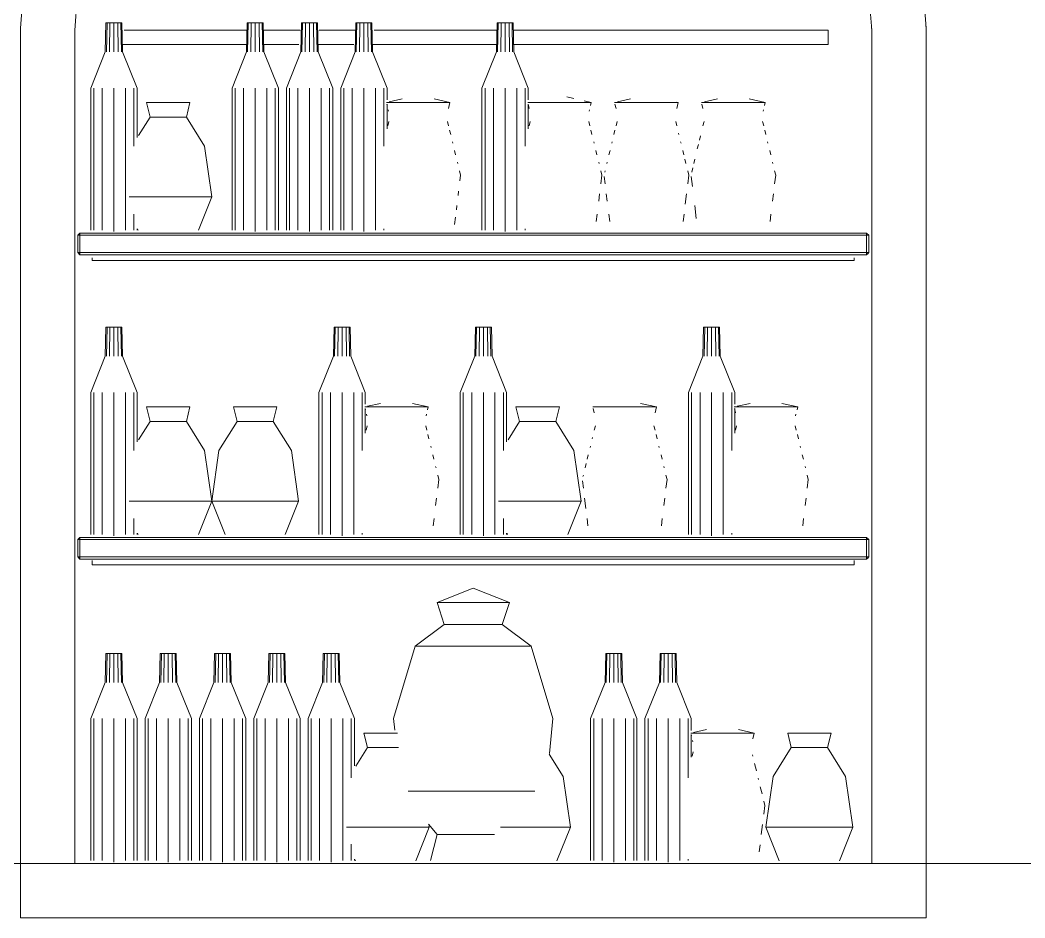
# Model space of a CAD drawing. Header units: metres. Extents: x 10 to 831, y 10 to 584.
# Drawn here: x 289 to 344.5, y 407 to 456.6 of the extents above; entities that cross this region are included whole.
import ezdxf

# ---------------------------------------------------------------- set-up
doc = ezdxf.new("R2010")
doc.units = ezdxf.units.M
doc.layers.add('VIS', color=8, linetype='Continuous', lineweight=13)

msp = doc.modelspace()

# ---------------------------------------------------------------- linework, layer by layer
at = {"layer": 'VIS'}
for p, q in [((289.1784, 458.4888), (289, 456.1124)), ((339, 456.1124), (338.8216, 458.4888)), ((292, 456), (292.1528, 458.0332)), ((335.8472, 458.0332), (336, 456)), ((289, 456.1124), (289, 410)), ((289.0128, 456.2824), (289.0192, 456.3672)), ((292.0128, 456.1696), (292.0064, 456.0848)), ((292.0128, 456.1696), (292.0064, 456.0848)), ((292.0128, 456.1696), (292.0192, 456.254)), ((293.68, 454.8), (293.72, 456.4)), ((293.72, 456.4), (293.7496, 456.4)), ((293.7788, 456.4), (293.72, 456.4)), ((293.7444, 454.8), (293.7788, 456.4)), ((293.94, 456.4), (293.7788, 456.4)), ((293.92, 454.8), (293.94, 456.4)), ((294.16, 456.4), (293.94, 456.4)), ((294.16, 456.4), (294.16, 454.8)), ((294.38, 456.4), (294.16, 456.4)), ((294.4, 454.8), (294.38, 456.4)), ((294.5412, 456.4), (294.38, 456.4)), ((294.5756, 454.8), (294.5412, 456.4)), ((294.6, 456.4), (294.5412, 456.4)), ((294.64, 454.8), (294.6, 456.4)), ((301.48, 454.8), (301.52, 456.4)), ((301.52, 456.4), (301.5496, 456.4)), ((301.5788, 456.4), (301.52, 456.4)), ((301.5444, 454.8), (301.5788, 456.4)), ((301.74, 456.4), (301.5788, 456.4)), ((301.72, 454.8), (301.74, 456.4)), ((301.96, 456.4), (301.74, 456.4)), ((301.96, 456.4), (301.96, 454.8)), ((302.18, 456.4), (301.96, 456.4)), ((302.2, 454.8), (302.18, 456.4)), ((302.3412, 456.4), (302.18, 456.4)), ((302.3756, 454.8), (302.3412, 456.4)), ((302.4, 456.4), (302.3412, 456.4)), ((302.44, 454.8), (302.4, 456.4)), ((304.48, 454.8), (304.52, 456.4)), ((304.52, 456.4), (304.5496, 456.4)), ((304.5788, 456.4), (304.52, 456.4)), ((304.5444, 454.8), (304.5788, 456.4)), ((304.74, 456.4), (304.5788, 456.4)), ((304.72, 454.8), (304.74, 456.4)), ((304.96, 456.4), (304.74, 456.4)), ((304.96, 456.4), (304.96, 454.8)), ((305.18, 456.4), (304.96, 456.4)), ((305.2, 454.8), (305.18, 456.4)), ((305.3412, 456.4), (305.18, 456.4)), ((305.3756, 454.8), (305.3412, 456.4)), ((305.4, 456.4), (305.3412, 456.4)), ((305.44, 454.8), (305.4, 456.4)), ((307.48, 454.8), (307.52, 456.4)), ((307.52, 456.4), (307.5496, 456.4)), ((307.5788, 456.4), (307.52, 456.4)), ((307.5444, 454.8), (307.5788, 456.4)), ((307.74, 456.4), (307.5788, 456.4)), ((307.72, 454.8), (307.74, 456.4)), ((307.96, 456.4), (307.74, 456.4)), ((307.96, 456.4), (307.96, 454.8)), ((308.18, 456.4), (307.96, 456.4)), ((308.2, 454.8), (308.18, 456.4)), ((308.3412, 456.4), (308.18, 456.4)), ((308.3756, 454.8), (308.3412, 456.4)), ((308.4, 456.4), (308.3412, 456.4)), ((308.44, 454.8), (308.4, 456.4)), ((315.28, 454.8), (315.32, 456.4)), ((315.32, 456.4), (315.3496, 456.4)), ((315.3788, 456.4), (315.32, 456.4)), ((315.3444, 454.8), (315.3788, 456.4)), ((315.54, 456.4), (315.3788, 456.4)), ((315.52, 454.8), (315.54, 456.4)), ((315.76, 456.4), (315.54, 456.4)), ((315.76, 456.4), (315.76, 454.8)), ((315.98, 456.4), (315.76, 456.4)), ((316, 454.8), (315.98, 456.4)), ((316.1412, 456.4), (315.98, 456.4)), ((316.1756, 454.8), (316.1412, 456.4)), ((316.2, 456.4), (316.1412, 456.4)), ((316.24, 454.8), (316.2, 456.4)), ((335.9872, 456.1696), (335.9808, 456.254)), ((335.9872, 456.1696), (335.9808, 456.254)), ((335.9872, 456.1696), (335.9936, 456.0848)), ((338.9872, 456.2824), (339, 456.1124)), ((339, 456.1124), (339, 410)), ((339, 410), (339, 456.1124)), ((292, 410), (292, 456)), ((292, 410.1604), (292, 455.92)), ((292, 455.8396), (292, 410.08)), ((292, 455.8396), (292, 410.08)), ((294.7212, 456), (301.5492, 456)), ((302.4328, 456), (304.4408, 456)), ((305.4852, 456), (307.4936, 456)), ((308.5376, 456), (315.3656, 456)), ((316.2492, 456), (333.6, 456)), ((333.6, 456), (333.5196, 456)), ((333.6, 456), (333.6, 456)), ((333.6, 455.2), (333.6, 456)), ((333.6, 455.2), (333.6, 456)), ((336, 456), (336, 410)), ((301.4688, 455.2), (294.6408, 455.2)), ((304.3608, 455.2), (302.3524, 455.2)), ((307.4132, 455.2), (305.4048, 455.2)), ((315.2852, 455.2), (308.4576, 455.2)), ((333.6, 455.2), (316.1688, 455.2)), ((333.6, 455.2), (333.6, 455.2)), ((292.88, 452.8), (293.68, 454.8)), ((295.44, 452.8), (294.64, 454.8)), ((300.68, 452.8), (301.48, 454.8)), ((303.24, 452.8), (302.44, 454.8)), ((303.68, 452.8), (304.48, 454.8)), ((306.24, 452.8), (305.44, 454.8)), ((306.68, 452.8), (307.48, 454.8)), ((309.24, 452.8), (308.44, 454.8)), ((314.48, 452.8), (315.28, 454.8)), ((317.04, 452.8), (316.24, 454.8)), ((292.88, 444.96), (292.88, 452.8)), ((293.0516, 444.96), (293.0516, 452.8)), ((293.52, 444.96), (293.52, 452.8)), ((294.16, 452.8), (294.16, 444.88)), ((294.8, 444.96), (294.8, 452.8)), ((295.2684, 449.6), (295.2684, 452.8)), ((295.44, 450.08), (295.44, 452.8)), ((300.68, 444.96), (300.68, 452.8)), ((300.8516, 444.96), (300.8516, 452.8)), ((301.32, 444.96), (301.32, 452.8)), ((301.96, 452.8), (301.96, 444.88)), ((302.6, 444.96), (302.6, 452.8)), ((303.0684, 444.96), (303.0684, 452.8)), ((303.24, 444.96), (303.24, 452.8)), ((303.68, 444.96), (303.68, 452.8)), ((303.8516, 444.96), (303.8516, 452.8)), ((304.32, 444.96), (304.32, 452.8)), ((304.96, 452.8), (304.96, 444.88)), ((305.6, 444.96), (305.6, 452.8)), ((306.0684, 444.96), (306.0684, 452.8)), ((306.24, 444.96), (306.24, 452.8)), ((306.68, 444.96), (306.68, 452.8)), ((306.8516, 444.96), (306.8516, 452.8)), ((307.32, 444.96), (307.32, 452.8)), ((307.96, 452.8), (307.96, 444.88)), ((308.6, 444.96), (308.6, 452.8)), ((309.0684, 449.6), (309.0684, 452.8)), ((309.24, 452.16), (309.24, 452.8)), ((314.48, 444.96), (314.48, 452.8)), ((314.6516, 444.96), (314.6516, 452.8)), ((315.12, 444.96), (315.12, 452.8)), ((315.76, 452.8), (315.76, 444.88)), ((316.4, 444.96), (316.4, 452.8)), ((316.8684, 449.6), (316.8684, 452.8)), ((317.04, 452.16), (317.04, 452.8)), ((309.3648, 452.0364), (310.0824, 452.2)), ((312.7148, 452), (311.8376, 452.2)), ((319.5576, 452.218), (319.1588, 452.3092)), ((321.9648, 452.0364), (322.6824, 452.2)), ((326.7648, 452.0364), (327.4828, 452.2)), ((330.1148, 452), (329.2376, 452.2)), ((296.16, 451.2), (295.96, 452)), ((295.96, 452), (295.9828, 452)), ((296.0512, 452), (295.96, 452)), ((296.3116, 452), (296.0512, 452)), ((296.7008, 452), (296.3116, 452)), ((297.16, 452), (296.7008, 452)), ((297.6192, 452), (297.16, 452)), ((298.0084, 452), (297.6192, 452)), ((298.2688, 452), (298.0084, 452)), ((298.16, 451.2), (298.36, 452)), ((298.36, 452), (298.2688, 452)), ((309.2052, 452), (309.2052, 452)), ((309.5528, 452), (309.2052, 452)), ((309.244, 451.84), (309.2248, 451.92)), ((309.24, 450.56), (309.24, 451.92)), ((309.322, 451.52), (309.3028, 451.6)), ((310.1792, 452), (309.5528, 452)), ((310.96, 452), (310.1792, 452)), ((311.7412, 452), (310.96, 452)), ((312.3672, 452), (311.7412, 452)), ((312.7148, 452), (312.3672, 452)), ((312.6368, 451.68), (312.7148, 452)), ((312.7148, 452), (312.7148, 452)), ((317.0052, 452), (317.0052, 452)), ((317.3528, 452), (317.0052, 452)), ((317.0832, 451.68), (317.0248, 451.92)), ((317.04, 450.56), (317.04, 451.92)), ((317.9792, 452), (317.3528, 452)), ((318.76, 452), (317.9792, 452)), ((319.5412, 452), (318.76, 452)), ((320.1672, 452), (319.5412, 452)), ((320.5148, 452), (320.116, 452.0908)), ((320.5148, 452), (320.1672, 452)), ((320.398, 451.52), (320.4176, 451.6)), ((320.476, 451.84), (320.5148, 452)), ((320.5148, 452), (320.5148, 452)), ((321.8052, 452), (321.8052, 452)), ((322.1528, 452), (321.8052, 452)), ((321.8832, 451.68), (321.8248, 451.92)), ((322.7792, 452), (322.1528, 452)), ((323.56, 452), (322.7792, 452)), ((324.3412, 452), (323.56, 452)), ((324.9672, 452), (324.3412, 452)), ((325.3148, 452), (324.9672, 452)), ((325.3148, 452), (325.2352, 452.018)), ((325.2368, 451.68), (325.3148, 452)), ((325.3148, 452), (325.3148, 452)), ((326.6052, 452), (326.6052, 452)), ((326.9528, 452), (326.6052, 452)), ((326.6832, 451.68), (326.6248, 451.92)), ((327.5792, 452), (326.9528, 452)), ((328.36, 452), (327.5792, 452)), ((329.1412, 452), (328.36, 452)), ((329.7672, 452), (329.1412, 452)), ((330.1148, 452), (329.7672, 452)), ((329.998, 451.52), (330.0172, 451.6)), ((330.076, 451.84), (330.1148, 452)), ((330.1148, 452), (330.1148, 452)), ((295.5236, 450.182), (296.16, 451.2)), ((296.16, 451.2), (296.1792, 451.2)), ((296.236, 451.2), (296.16, 451.2)), ((296.4528, 451.2), (296.236, 451.2)), ((296.7772, 451.2), (296.4528, 451.2)), ((297.16, 451.2), (296.7772, 451.2)), ((297.5428, 451.2), (297.16, 451.2)), ((297.8672, 451.2), (297.5428, 451.2)), ((298.084, 451.2), (297.8672, 451.2)), ((298.16, 451.2), (298.084, 451.2)), ((299.16, 449.6), (298.16, 451.2)), ((309.2832, 450.72), (309.3416, 450.96)), ((312.6368, 450.72), (312.5784, 450.96)), ((317.0832, 450.72), (317.1416, 450.96)), ((320.4368, 450.72), (320.3784, 450.96)), ((321.8832, 450.72), (321.9416, 450.96)), ((325.2368, 450.72), (325.1784, 450.96)), ((326.6832, 450.72), (326.7416, 450.96)), ((330.0368, 450.72), (329.9784, 450.96)), ((312.754, 450.24), (312.6952, 450.48)), ((320.554, 450.24), (320.4952, 450.48)), ((321.766, 450.24), (321.8248, 450.48)), ((325.354, 450.24), (325.3344, 450.32)), ((326.488, 449.92), (326.5468, 450.16)), ((330.154, 450.24), (330.0952, 450.48)), ((299.56, 446.8), (299.16, 449.6)), ((312.8708, 449.76), (312.8516, 449.84)), ((320.6708, 449.76), (320.6512, 449.84)), ((321.6492, 449.76), (321.6688, 449.84)), ((325.4708, 449.76), (325.4512, 449.84)), ((326.3712, 449.44), (326.4296, 449.68)), ((330.2708, 449.76), (330.2512, 449.84)), ((313.0268, 449.12), (312.9684, 449.36)), ((320.8268, 449.12), (320.7684, 449.36)), ((321.4932, 449.12), (321.5516, 449.36)), ((325.6268, 449.12), (325.5684, 449.36)), ((325.744, 448.64), (325.6852, 448.88)), ((326.176, 448.64), (326.2348, 448.88)), ((330.4268, 449.12), (330.3684, 449.36)), ((313.144, 448.64), (313.1244, 448.72)), ((320.944, 448.64), (320.9244, 448.72)), ((321.376, 448.64), (321.3956, 448.72)), ((326.0592, 448.16), (326.1176, 448.4)), ((330.544, 448.64), (330.5244, 448.72)), ((313.3, 448), (313.2412, 448.24)), ((313.2608, 447.68), (313.3, 448)), ((321.1, 448), (321.0412, 448.24)), ((321.0412, 447.52), (321.1, 448)), ((321.2788, 447.52), (321.23, 447.92)), ((321.2592, 448.16), (321.2788, 448.24)), ((325.9, 448), (325.8412, 448.24)), ((325.8412, 447.52), (325.9, 448)), ((326.098, 447.36), (326.03, 447.92)), ((330.7, 448), (330.6412, 448.24)), ((330.6412, 447.52), (330.7, 448)), ((295.4628, 446.8), (294.9948, 446.8)), ((296.2416, 446.8), (295.4628, 446.8)), ((297.16, 446.8), (296.2416, 446.8)), ((298.0784, 446.8), (297.16, 446.8)), ((298.8572, 446.8), (298.0784, 446.8)), ((298.8216, 444.954), (299.56, 446.8)), ((299.3772, 446.8), (298.8572, 446.8)), ((299.56, 446.8), (299.3772, 446.8)), ((313.1632, 446.88), (313.1924, 447.12)), ((320.9244, 446.56), (320.9732, 446.96)), ((321.3956, 446.56), (321.3468, 446.96)), ((325.7048, 446.4), (325.7732, 446.96)), ((330.5244, 446.56), (330.5732, 446.96)), ((313.066, 446.08), (313.0952, 446.32)), ((326.3128, 445.6), (326.2248, 446.32)), ((295.2684, 444.96), (295.2684, 445.84)), ((312.9684, 445.28), (313.0172, 445.68)), ((320.788, 445.44), (320.8368, 445.84)), ((321.532, 445.44), (321.4836, 445.84)), ((325.588, 445.44), (325.6364, 445.84)), ((330.388, 445.44), (330.4364, 445.84)), ((295.44, 444.96), (295.44, 445.04)), ((295.4984, 444.954), (295.4676, 445.0308)), ((309.0684, 444.96), (309.0684, 445.04)), ((316.8684, 444.96), (316.8684, 445.04)), ((292.28, 444.8), (292.16, 444.68)), ((292.16, 444.68), (292.28, 444.68)), ((292.16, 444.68), (292.16, 443.72)), ((292.28, 444.68), (292.28, 444.8)), ((292.28, 444.8), (292.28, 444.8)), ((335.72, 444.8), (292.28, 444.8)), ((292.28, 444.68), (335.72, 444.68)), ((292.28, 443.72), (292.28, 444.68)), ((335.72, 444.8), (335.72, 444.68)), ((335.84, 444.68), (335.72, 444.8)), ((335.72, 444.68), (335.84, 444.68)), ((335.72, 444.68), (335.72, 443.72)), ((335.84, 444.68), (335.78, 444.68)), ((335.84, 444.68), (335.84, 444.68)), ((335.84, 443.72), (335.84, 444.68)), ((335.84, 444.68), (335.84, 443.72)), ((292.28, 443.72), (292.16, 443.72)), ((292.16, 443.72), (292.28, 443.6)), ((292.16, 443.72), (292.16, 443.72)), ((292.28, 443.6), (292.28, 443.72)), ((335.72, 443.72), (292.28, 443.72)), ((292.28, 443.6), (335.72, 443.6)), ((292.96, 443.28), (292.96, 443.44)), ((292.96, 443.28), (292.96, 443.28)), ((335.04, 443.28), (292.96, 443.28)), ((335.04, 443.28), (335.04, 443.44)), ((335.04, 443.28), (335.04, 443.44)), ((335.04, 443.28), (335.04, 443.28)), ((335.72, 443.6), (335.84, 443.72)), ((335.84, 443.72), (335.72, 443.72)), ((335.72, 443.72), (335.72, 443.6)), ((335.72, 443.6), (335.72, 443.6)), ((335.84, 443.72), (335.78, 443.66)), ((335.84, 443.72), (335.84, 443.72)), ((293.68, 438), (293.72, 439.6)), ((293.72, 439.6), (293.7496, 439.6)), ((293.7788, 439.6), (293.72, 439.6)), ((293.7444, 438), (293.7788, 439.6)), ((293.94, 439.6), (293.7788, 439.6)), ((293.92, 438), (293.94, 439.6)), ((294.16, 439.6), (293.94, 439.6)), ((294.16, 439.6), (294.16, 438)), ((294.38, 439.6), (294.16, 439.6)), ((294.4, 438), (294.38, 439.6)), ((294.5412, 439.6), (294.38, 439.6)), ((294.5756, 438), (294.5412, 439.6)), ((294.6, 439.6), (294.5412, 439.6)), ((294.64, 438), (294.6, 439.6)), ((306.28, 438), (306.32, 439.6)), ((306.32, 439.6), (306.3496, 439.6)), ((306.3788, 439.6), (306.32, 439.6)), ((306.3444, 438), (306.3788, 439.6)), ((306.54, 439.6), (306.3788, 439.6)), ((306.52, 438), (306.54, 439.6)), ((306.76, 439.6), (306.54, 439.6)), ((306.76, 439.6), (306.76, 438)), ((306.98, 439.6), (306.76, 439.6)), ((307, 438), (306.98, 439.6)), ((307.1412, 439.6), (306.98, 439.6)), ((307.1756, 438), (307.1412, 439.6)), ((307.2, 439.6), (307.1412, 439.6)), ((307.24, 438), (307.2, 439.6)), ((314.08, 438), (314.12, 439.6)), ((314.12, 439.6), (314.1496, 439.6)), ((314.1788, 439.6), (314.12, 439.6)), ((314.1444, 438), (314.1788, 439.6)), ((314.34, 439.6), (314.1788, 439.6)), ((314.32, 438), (314.34, 439.6)), ((314.56, 439.6), (314.34, 439.6)), ((314.56, 439.6), (314.56, 438)), ((314.78, 439.6), (314.56, 439.6)), ((314.8, 438), (314.78, 439.6)), ((314.9412, 439.6), (314.78, 439.6)), ((314.9756, 438), (314.9412, 439.6)), ((315, 439.6), (314.9412, 439.6)), ((315.04, 438), (315, 439.6)), ((326.68, 438), (326.72, 439.6)), ((326.72, 439.6), (326.7496, 439.6)), ((326.7788, 439.6), (326.72, 439.6)), ((326.7444, 438), (326.7788, 439.6)), ((326.94, 439.6), (326.7788, 439.6)), ((326.92, 438), (326.94, 439.6)), ((327.16, 439.6), (326.94, 439.6)), ((327.16, 439.6), (327.16, 438)), ((327.38, 439.6), (327.16, 439.6)), ((327.4, 438), (327.38, 439.6)), ((327.5412, 439.6), (327.38, 439.6)), ((327.5756, 438), (327.5412, 439.6)), ((327.6, 439.6), (327.5412, 439.6)), ((327.64, 438), (327.6, 439.6)), ((292.88, 436), (293.68, 438)), ((295.44, 436), (294.64, 438)), ((305.48, 436), (306.28, 438)), ((308.04, 436), (307.24, 438)), ((313.28, 436), (314.08, 438)), ((315.84, 436), (315.04, 438)), ((325.88, 436), (326.68, 438)), ((328.44, 436), (327.64, 438)), ((292.88, 428.16), (292.88, 436)), ((293.0516, 428.16), (293.0516, 436)), ((293.52, 428.16), (293.52, 436)), ((294.16, 436), (294.16, 428.08)), ((294.8, 428.16), (294.8, 436)), ((295.2684, 432.8), (295.2684, 436)), ((295.44, 433.28), (295.44, 436)), ((305.48, 428.16), (305.48, 436)), ((305.6516, 428.16), (305.6516, 436)), ((306.12, 428.16), (306.12, 436)), ((306.76, 436), (306.76, 428.08)), ((307.4, 428.16), (307.4, 436)), ((307.8684, 432.8), (307.8684, 436)), ((308.04, 435.36), (308.04, 436)), ((313.28, 428.16), (313.28, 436)), ((313.4516, 428.16), (313.4516, 436)), ((313.92, 428.16), (313.92, 436)), ((314.56, 436), (314.56, 428.08)), ((315.2, 428.16), (315.2, 436)), ((315.6684, 432.8), (315.6684, 436)), ((315.84, 433.28), (315.84, 436)), ((325.88, 428.16), (325.88, 436)), ((326.0516, 428.16), (326.0516, 436)), ((326.52, 428.16), (326.52, 436)), ((327.16, 436), (327.16, 428.08)), ((327.8, 428.16), (327.8, 436)), ((328.2684, 432.8), (328.2684, 436)), ((328.44, 435.36), (328.44, 436)), ((296.16, 434.4), (295.96, 435.2)), ((295.96, 435.2), (295.9828, 435.2)), ((296.0512, 435.2), (295.96, 435.2)), ((296.3116, 435.2), (296.0512, 435.2)), ((296.7008, 435.2), (296.3116, 435.2)), ((297.16, 435.2), (296.7008, 435.2)), ((297.6192, 435.2), (297.16, 435.2)), ((298.0084, 435.2), (297.6192, 435.2)), ((298.2688, 435.2), (298.0084, 435.2)), ((298.16, 434.4), (298.36, 435.2)), ((298.36, 435.2), (298.2688, 435.2)), ((300.96, 434.4), (300.76, 435.2)), ((300.76, 435.2), (300.7828, 435.2)), ((300.8512, 435.2), (300.76, 435.2)), ((301.1116, 435.2), (300.8512, 435.2)), ((301.5008, 435.2), (301.1116, 435.2)), ((301.96, 435.2), (301.5008, 435.2)), ((302.4192, 435.2), (301.96, 435.2)), ((302.8084, 435.2), (302.4192, 435.2)), ((303.0688, 435.2), (302.8084, 435.2)), ((302.96, 434.4), (303.16, 435.2)), ((303.16, 435.2), (303.0688, 435.2)), ((308.0052, 435.2), (308.0052, 435.2)), ((308.3528, 435.2), (308.0052, 435.2)), ((308.044, 435.04), (308.0248, 435.12)), ((308.04, 433.76), (308.04, 435.12)), ((308.1648, 435.2364), (308.8824, 435.4)), ((308.9792, 435.2), (308.3528, 435.2)), ((309.76, 435.2), (308.9792, 435.2)), ((310.5412, 435.2), (309.76, 435.2)), ((311.1672, 435.2), (310.5412, 435.2)), ((311.5148, 435.2), (310.6376, 435.4)), ((311.5148, 435.2), (311.1672, 435.2)), ((311.476, 435.04), (311.5148, 435.2)), ((311.5148, 435.2), (311.5148, 435.2)), ((316.56, 434.4), (316.36, 435.2)), ((316.36, 435.2), (316.3828, 435.2)), ((316.4512, 435.2), (316.36, 435.2)), ((316.7116, 435.2), (316.4512, 435.2)), ((317.1008, 435.2), (316.7116, 435.2)), ((317.56, 435.2), (317.1008, 435.2)), ((318.0192, 435.2), (317.56, 435.2)), ((318.4084, 435.2), (318.0192, 435.2)), ((318.6688, 435.2), (318.4084, 435.2)), ((318.56, 434.4), (318.76, 435.2)), ((318.76, 435.2), (318.6688, 435.2)), ((320.6052, 435.2), (320.6052, 435.2)), ((320.9528, 435.2), (320.6052, 435.2)), ((320.6832, 434.88), (320.6248, 435.12)), ((321.5792, 435.2), (320.9528, 435.2)), ((322.36, 435.2), (321.5792, 435.2)), ((323.1412, 435.2), (322.36, 435.2)), ((323.7672, 435.2), (323.1412, 435.2)), ((324.1148, 435.2), (323.2376, 435.4)), ((324.1148, 435.2), (323.7672, 435.2)), ((324.0368, 434.88), (324.1148, 435.2)), ((324.1148, 435.2), (324.1148, 435.2)), ((328.4052, 435.2), (328.4052, 435.2)), ((328.7528, 435.2), (328.4052, 435.2)), ((328.4832, 434.88), (328.4248, 435.12)), ((328.44, 433.76), (328.44, 435.12)), ((328.5648, 435.2364), (329.2828, 435.4)), ((329.3792, 435.2), (328.7528, 435.2)), ((330.16, 435.2), (329.3792, 435.2)), ((330.9412, 435.2), (330.16, 435.2)), ((331.5672, 435.2), (330.9412, 435.2)), ((331.9148, 435.2), (331.0376, 435.4)), ((331.9148, 435.2), (331.5672, 435.2)), ((331.876, 435.04), (331.9148, 435.2)), ((331.9148, 435.2), (331.9148, 435.2)), ((295.5236, 433.382), (296.16, 434.4)), ((296.16, 434.4), (296.1792, 434.4)), ((296.236, 434.4), (296.16, 434.4)), ((296.4528, 434.4), (296.236, 434.4)), ((296.7772, 434.4), (296.4528, 434.4)), ((297.16, 434.4), (296.7772, 434.4)), ((297.5428, 434.4), (297.16, 434.4)), ((297.8672, 434.4), (297.5428, 434.4)), ((298.084, 434.4), (297.8672, 434.4)), ((298.16, 434.4), (298.084, 434.4)), ((299.16, 432.8), (298.16, 434.4)), ((299.96, 432.8), (300.96, 434.4)), ((300.96, 434.4), (300.9792, 434.4)), ((301.036, 434.4), (300.96, 434.4)), ((301.2528, 434.4), (301.036, 434.4)), ((301.5772, 434.4), (301.2528, 434.4)), ((301.96, 434.4), (301.5772, 434.4)), ((302.3428, 434.4), (301.96, 434.4)), ((302.6672, 434.4), (302.3428, 434.4)), ((302.884, 434.4), (302.6672, 434.4)), ((302.96, 434.4), (302.884, 434.4)), ((303.96, 432.8), (302.96, 434.4)), ((308.122, 434.72), (308.1028, 434.8)), ((311.398, 434.72), (311.4172, 434.8)), ((315.9236, 433.382), (316.56, 434.4)), ((316.56, 434.4), (316.5792, 434.4)), ((316.636, 434.4), (316.56, 434.4)), ((316.8528, 434.4), (316.636, 434.4)), ((317.1772, 434.4), (316.8528, 434.4)), ((317.56, 434.4), (317.1772, 434.4)), ((317.9428, 434.4), (317.56, 434.4)), ((318.2672, 434.4), (317.9428, 434.4)), ((318.484, 434.4), (318.2672, 434.4)), ((318.56, 434.4), (318.484, 434.4)), ((319.56, 432.8), (318.56, 434.4)), ((331.798, 434.72), (331.8172, 434.8)), ((308.0832, 433.92), (308.1416, 434.16)), ((311.4368, 433.92), (311.3784, 434.16)), ((320.6832, 433.92), (320.7416, 434.16)), ((324.0368, 433.92), (323.9784, 434.16)), ((328.4832, 433.92), (328.5416, 434.16)), ((331.8368, 433.92), (331.7784, 434.16)), ((311.554, 433.44), (311.4952, 433.68)), ((320.566, 433.44), (320.5856, 433.52)), ((324.154, 433.44), (324.0952, 433.68)), ((331.954, 433.44), (331.8952, 433.68)), ((299.56, 430), (299.16, 432.8)), ((299.56, 430), (299.96, 432.8)), ((304.36, 430), (303.96, 432.8)), ((311.6708, 432.96), (311.6512, 433.04)), ((319.96, 430), (319.56, 432.8)), ((320.4492, 432.96), (320.4688, 433.04)), ((324.2708, 432.96), (324.2516, 433.04)), ((332.0708, 432.96), (332.0512, 433.04)), ((311.8268, 432.32), (311.7684, 432.56)), ((320.2932, 432.32), (320.3516, 432.56)), ((324.4268, 432.32), (324.3684, 432.56)), ((332.2268, 432.32), (332.1684, 432.56)), ((311.944, 431.84), (311.9244, 431.92)), ((320.176, 431.84), (320.2348, 432.08)), ((324.544, 431.84), (324.5244, 431.92)), ((332.344, 431.84), (332.3244, 431.92)), ((312.1, 431.2), (312.0412, 431.44)), ((312.0412, 430.72), (312.1, 431.2)), ((320.0788, 430.72), (320.03, 431.12)), ((320.0592, 431.36), (320.0788, 431.44)), ((324.7, 431.2), (324.6412, 431.44)), ((324.6412, 430.72), (324.7, 431.2)), ((332.5, 431.2), (332.4412, 431.44)), ((332.4412, 430.72), (332.5, 431.2)), ((295.4628, 430), (294.9948, 430)), ((296.2416, 430), (295.4628, 430)), ((297.16, 430), (296.2416, 430)), ((298.0784, 430), (297.16, 430)), ((298.8572, 430), (298.0784, 430)), ((298.8216, 428.154), (299.56, 430)), ((299.3772, 430), (298.8572, 430)), ((299.56, 430), (299.3772, 430)), ((300.2984, 428.154), (299.56, 430)), ((299.56, 430), (299.5784, 430)), ((299.7428, 430), (299.56, 430)), ((300.2628, 430), (299.7428, 430)), ((301.0416, 430), (300.2628, 430)), ((301.96, 430), (301.0416, 430)), ((302.8784, 430), (301.96, 430)), ((303.6572, 430), (302.8784, 430)), ((303.6216, 428.154), (304.36, 430)), ((304.1772, 430), (303.6572, 430)), ((304.36, 430), (304.1772, 430)), ((311.9244, 429.76), (311.9732, 430.16)), ((315.8628, 430), (315.3948, 430)), ((316.6416, 430), (315.8628, 430)), ((317.56, 430), (316.6416, 430)), ((318.4784, 430), (317.56, 430)), ((319.2572, 430), (318.4784, 430)), ((319.2216, 428.154), (319.96, 430)), ((319.7772, 430), (319.2572, 430)), ((319.96, 430), (319.7772, 430)), ((320.2152, 429.6), (320.1468, 430.16)), ((324.5244, 429.76), (324.5732, 430.16)), ((332.3244, 429.76), (332.3732, 430.16)), ((295.2684, 428.16), (295.2684, 429.04)), ((311.788, 428.64), (311.8364, 429.04)), ((315.6684, 428.16), (315.6684, 429.04)), ((320.332, 428.64), (320.2836, 429.04)), ((324.388, 428.64), (324.4368, 429.04)), ((332.188, 428.64), (332.2364, 429.04)), ((292.28, 428), (292.16, 427.88)), ((292.16, 427.88), (292.28, 427.88)), ((292.16, 427.88), (292.16, 426.92)), ((292.28, 427.88), (292.28, 428)), ((292.28, 428), (292.28, 428)), ((335.72, 428), (292.28, 428)), ((292.28, 427.88), (335.72, 427.88)), ((292.28, 426.92), (292.28, 427.88)), ((295.44, 428.16), (295.44, 428.24)), ((295.4984, 428.154), (295.4676, 428.2308)), ((307.8684, 428.16), (307.8684, 428.24)), ((315.84, 428.16), (315.84, 428.24)), ((315.8984, 428.154), (315.8676, 428.2308)), ((328.2684, 428.16), (328.2684, 428.24)), ((335.72, 428), (335.72, 427.88)), ((335.84, 427.88), (335.72, 428)), ((335.72, 427.88), (335.84, 427.88)), ((335.72, 427.88), (335.72, 426.92)), ((335.84, 427.88), (335.78, 427.88)), ((335.84, 427.88), (335.84, 427.88)), ((335.84, 426.92), (335.84, 427.88)), ((335.84, 427.88), (335.84, 426.92)), ((292.28, 426.92), (292.16, 426.92)), ((292.16, 426.92), (292.28, 426.8)), ((292.16, 426.92), (292.16, 426.92)), ((292.28, 426.8), (292.28, 426.92)), ((335.72, 426.92), (292.28, 426.92)), ((292.28, 426.8), (335.72, 426.8)), ((292.96, 426.48), (292.96, 426.72)), ((335.04, 426.48), (335.04, 426.72)), ((335.04, 426.48), (335.04, 426.72)), ((335.72, 426.8), (335.84, 426.92)), ((335.84, 426.92), (335.72, 426.92)), ((335.72, 426.92), (335.72, 426.8)), ((335.72, 426.8), (335.72, 426.8)), ((335.84, 426.92), (335.78, 426.86)), ((335.84, 426.92), (335.84, 426.92)), ((292.96, 426.48), (292.96, 426.48)), ((335.04, 426.48), (292.96, 426.48)), ((335.04, 426.48), (335.04, 426.48)), ((312, 424.4), (314, 425.2)), ((316, 424.4), (314, 425.2)), ((312.4, 423.2), (312, 424.4)), ((312, 424.4), (312.0164, 424.4)), ((312.098, 424.4), (312, 424.4)), ((312.382, 424.4), (312.098, 424.4)), ((312.8244, 424.4), (312.382, 424.4)), ((313.382, 424.4), (312.8244, 424.4)), ((314, 424.4), (313.382, 424.4)), ((314.618, 424.4), (314, 424.4)), ((315.1756, 424.4), (314.618, 424.4)), ((315.618, 424.4), (315.1756, 424.4)), ((315.6, 423.2), (316, 424.4)), ((315.902, 424.4), (315.618, 424.4)), ((316, 424.4), (315.902, 424.4)), ((310.8, 422), (312.4, 423.2)), ((312.4, 423.2), (312.4132, 423.2)), ((312.4784, 423.2), (312.4, 423.2)), ((312.7056, 423.2), (312.4784, 423.2)), ((313.0596, 423.2), (312.7056, 423.2)), ((313.5056, 423.2), (313.0596, 423.2)), ((314, 423.2), (313.5056, 423.2)), ((314.4944, 423.2), (314, 423.2)), ((314.9404, 423.2), (314.4944, 423.2)), ((315.2944, 423.2), (314.9404, 423.2)), ((315.5216, 423.2), (315.2944, 423.2)), ((315.6, 423.2), (315.5216, 423.2)), ((317.2, 422), (315.6, 423.2)), ((309.6, 418), (310.8, 422)), ((310.8, 422), (310.8132, 422)), ((310.9568, 422), (310.8, 422)), ((311.4112, 422), (310.9568, 422)), ((312.1192, 422), (311.4112, 422)), ((313.0112, 422), (312.1192, 422)), ((314, 422), (313.0112, 422)), ((314.9888, 422), (314, 422)), ((315.8808, 422), (314.9888, 422)), ((316.5888, 422), (315.8808, 422)), ((317.0432, 422), (316.5888, 422)), ((317.2, 422), (317.0432, 422)), ((318.4, 418), (317.2, 422)), ((293.68, 420), (293.72, 421.6)), ((293.72, 421.6), (293.7496, 421.6)), ((293.7788, 421.6), (293.72, 421.6)), ((293.7444, 420), (293.7788, 421.6)), ((293.94, 421.6), (293.7788, 421.6)), ((293.92, 420), (293.94, 421.6)), ((294.16, 421.6), (293.94, 421.6)), ((294.16, 421.6), (294.16, 420)), ((294.38, 421.6), (294.16, 421.6)), ((294.4, 420), (294.38, 421.6)), ((294.5412, 421.6), (294.38, 421.6)), ((294.5756, 420), (294.5412, 421.6)), ((294.6, 421.6), (294.5412, 421.6)), ((294.64, 420), (294.6, 421.6)), ((296.68, 420), (296.72, 421.6)), ((296.72, 421.6), (296.7496, 421.6)), ((296.7788, 421.6), (296.72, 421.6)), ((296.7444, 420), (296.7788, 421.6)), ((296.94, 421.6), (296.7788, 421.6)), ((296.92, 420), (296.94, 421.6)), ((297.16, 421.6), (296.94, 421.6)), ((297.16, 421.6), (297.16, 420)), ((297.38, 421.6), (297.16, 421.6)), ((297.4, 420), (297.38, 421.6)), ((297.5412, 421.6), (297.38, 421.6)), ((297.5756, 420), (297.5412, 421.6)), ((297.6, 421.6), (297.5412, 421.6)), ((297.64, 420), (297.6, 421.6)), ((299.68, 420), (299.72, 421.6)), ((299.72, 421.6), (299.7496, 421.6)), ((299.7788, 421.6), (299.72, 421.6)), ((299.7444, 420), (299.7788, 421.6)), ((299.94, 421.6), (299.7788, 421.6)), ((299.92, 420), (299.94, 421.6)), ((300.16, 421.6), (299.94, 421.6)), ((300.16, 421.6), (300.16, 420)), ((300.38, 421.6), (300.16, 421.6)), ((300.4, 420), (300.38, 421.6)), ((300.5412, 421.6), (300.38, 421.6)), ((300.5756, 420), (300.5412, 421.6)), ((300.6, 421.6), (300.5412, 421.6)), ((300.64, 420), (300.6, 421.6)), ((302.68, 420), (302.72, 421.6)), ((302.72, 421.6), (302.7496, 421.6)), ((302.7788, 421.6), (302.72, 421.6)), ((302.7444, 420), (302.7788, 421.6)), ((302.94, 421.6), (302.7788, 421.6)), ((302.92, 420), (302.94, 421.6)), ((303.16, 421.6), (302.94, 421.6)), ((303.16, 421.6), (303.16, 420)), ((303.38, 421.6), (303.16, 421.6)), ((303.4, 420), (303.38, 421.6)), ((303.5412, 421.6), (303.38, 421.6)), ((303.5756, 420), (303.5412, 421.6)), ((303.6, 421.6), (303.5412, 421.6)), ((303.64, 420), (303.6, 421.6)), ((305.68, 420), (305.72, 421.6)), ((305.72, 421.6), (305.7496, 421.6)), ((305.7788, 421.6), (305.72, 421.6)), ((305.7444, 420), (305.7788, 421.6)), ((305.94, 421.6), (305.7788, 421.6)), ((305.92, 420), (305.94, 421.6)), ((306.16, 421.6), (305.94, 421.6)), ((306.16, 421.6), (306.16, 420)), ((306.38, 421.6), (306.16, 421.6)), ((306.4, 420), (306.38, 421.6)), ((306.5412, 421.6), (306.38, 421.6)), ((306.5756, 420), (306.5412, 421.6)), ((306.6, 421.6), (306.5412, 421.6)), ((306.64, 420), (306.6, 421.6)), ((321.28, 420), (321.32, 421.6)), ((321.32, 421.6), (321.3496, 421.6)), ((321.3788, 421.6), (321.32, 421.6)), ((321.3444, 420), (321.3788, 421.6)), ((321.54, 421.6), (321.3788, 421.6)), ((321.52, 420), (321.54, 421.6)), ((321.76, 421.6), (321.54, 421.6)), ((321.76, 421.6), (321.76, 420)), ((321.98, 421.6), (321.76, 421.6)), ((322, 420), (321.98, 421.6)), ((322.1412, 421.6), (321.98, 421.6)), ((322.1756, 420), (322.1412, 421.6)), ((322.2, 421.6), (322.1412, 421.6)), ((322.24, 420), (322.2, 421.6)), ((324.28, 420), (324.32, 421.6)), ((324.32, 421.6), (324.3496, 421.6)), ((324.3788, 421.6), (324.32, 421.6)), ((324.3444, 420), (324.3788, 421.6)), ((324.54, 421.6), (324.3788, 421.6)), ((324.52, 420), (324.54, 421.6)), ((324.76, 421.6), (324.54, 421.6)), ((324.76, 421.6), (324.76, 420)), ((324.98, 421.6), (324.76, 421.6)), ((325, 420), (324.98, 421.6)), ((325.1412, 421.6), (324.98, 421.6)), ((325.1756, 420), (325.1412, 421.6)), ((325.2, 421.6), (325.1412, 421.6)), ((325.24, 420), (325.2, 421.6)), ((292.88, 418), (293.68, 420)), ((295.44, 418), (294.64, 420)), ((295.88, 418), (296.68, 420)), ((298.44, 418), (297.64, 420)), ((298.88, 418), (299.68, 420)), ((301.44, 418), (300.64, 420)), ((301.88, 418), (302.68, 420)), ((304.44, 418), (303.64, 420)), ((304.88, 418), (305.68, 420)), ((307.44, 418), (306.64, 420)), ((320.48, 418), (321.28, 420)), ((323.04, 418), (322.24, 420)), ((323.48, 418), (324.28, 420)), ((326.04, 418), (325.24, 420)), ((292.88, 410.1632), (292.88, 418)), ((293.0516, 410.1632), (293.0516, 418)), ((293.52, 410.1632), (293.52, 418)), ((294.16, 418), (294.16, 410.0816)), ((294.8, 410.1632), (294.8, 418)), ((295.2684, 410.1632), (295.2684, 418)), ((295.44, 410.1632), (295.44, 418)), ((295.88, 410.1632), (295.88, 418)), ((296.0516, 410.1632), (296.0516, 418)), ((296.52, 410.1632), (296.52, 418)), ((297.16, 418), (297.16, 410.0816)), ((297.8, 410.1632), (297.8, 418)), ((298.2684, 410.1632), (298.2684, 418)), ((298.44, 410.1632), (298.44, 418)), ((298.88, 410.1632), (298.88, 418)), ((299.0516, 410.1632), (299.0516, 418)), ((299.52, 410.1632), (299.52, 418)), ((300.16, 418), (300.16, 410.0816)), ((300.8, 410.1632), (300.8, 418)), ((301.2684, 410.1632), (301.2684, 418)), ((301.44, 410.1632), (301.44, 418)), ((301.88, 410.1632), (301.88, 418)), ((302.0516, 410.1632), (302.0516, 418)), ((302.52, 410.1632), (302.52, 418)), ((303.16, 418), (303.16, 410.0816)), ((303.8, 410.1632), (303.8, 418)), ((304.2684, 410.1632), (304.2684, 418)), ((304.44, 410.1632), (304.44, 418)), ((304.88, 410.1632), (304.88, 418)), ((305.0516, 410.1632), (305.0516, 418)), ((305.52, 410.1632), (305.52, 418)), ((306.16, 418), (306.16, 410.0816)), ((306.8, 410.1632), (306.8, 418)), ((307.2684, 414.7348), (307.2684, 418)), ((307.44, 415.3876), (307.44, 418)), ((309.664, 417.36), (309.6, 418)), ((318.208, 416.08), (318.4, 418)), ((320.48, 410.1632), (320.48, 418)), ((320.6516, 410.1632), (320.6516, 418)), ((321.12, 410.1632), (321.12, 418)), ((321.76, 418), (321.76, 410.0816)), ((322.4, 410.1632), (322.4, 418)), ((322.8684, 410.1632), (322.8684, 418)), ((323.04, 410.1632), (323.04, 418)), ((323.48, 410.1632), (323.48, 418)), ((323.6516, 410.1632), (323.6516, 418)), ((324.12, 410.1632), (324.12, 418)), ((324.76, 418), (324.76, 410.0816)), ((325.4, 410.1632), (325.4, 418)), ((325.8684, 414.7348), (325.8684, 418)), ((326.04, 417.3468), (326.04, 418)), ((308.16, 416.4), (307.96, 417.2)), ((307.96, 417.2), (307.9828, 417.2)), ((308.0512, 417.2), (307.96, 417.2)), ((308.3116, 417.2), (308.0512, 417.2)), ((308.7008, 417.2), (308.3116, 417.2)), ((309.16, 417.2), (308.7008, 417.2)), ((309.6192, 417.2), (309.16, 417.2)), ((309.814, 417.2), (309.6192, 417.2)), ((326.0052, 417.2), (326.0052, 417.2)), ((326.3528, 417.2), (326.0052, 417.2)), ((326.1648, 417.2364), (326.8824, 417.4)), ((326.9792, 417.2), (326.3528, 417.2)), ((327.76, 417.2), (326.9792, 417.2)), ((328.5408, 417.2), (327.76, 417.2)), ((329.1672, 417.2), (328.5408, 417.2)), ((329.5148, 417.2), (328.6376, 417.4)), ((329.5148, 417.2), (329.1672, 417.2)), ((329.4368, 416.88), (329.5148, 417.2)), ((329.5148, 417.2), (329.5148, 417.2)), ((331.56, 416.4), (331.36, 417.2)), ((331.36, 417.2), (331.3828, 417.2)), ((331.4512, 417.2), (331.36, 417.2)), ((331.7116, 417.2), (331.4512, 417.2)), ((332.1008, 417.2), (331.7116, 417.2)), ((332.56, 417.2), (332.1008, 417.2)), ((333.0192, 417.2), (332.56, 417.2)), ((333.4084, 417.2), (333.0192, 417.2)), ((333.6688, 417.2), (333.4084, 417.2)), ((333.56, 416.4), (333.76, 417.2)), ((333.76, 417.2), (333.6688, 417.2)), ((326.044, 417.04), (326.0248, 417.12)), ((326.04, 415.8776), (326.04, 417.102)), ((326.122, 416.72), (326.1028, 416.8)), ((307.5236, 415.382), (308.16, 416.4)), ((308.16, 416.4), (308.1792, 416.4)), ((308.236, 416.4), (308.16, 416.4)), ((308.4528, 416.4), (308.236, 416.4)), ((308.7772, 416.4), (308.4528, 416.4)), ((309.16, 416.4), (308.7772, 416.4)), ((309.5428, 416.4), (309.16, 416.4)), ((309.8672, 416.4), (309.5428, 416.4)), ((326.0832, 415.92), (326.1416, 416.16)), ((330.56, 414.8), (331.56, 416.4)), ((331.56, 416.4), (331.5792, 416.4)), ((331.636, 416.4), (331.56, 416.4)), ((331.8528, 416.4), (331.636, 416.4)), ((332.1772, 416.4), (331.8528, 416.4)), ((332.56, 416.4), (332.1772, 416.4)), ((332.9428, 416.4), (332.56, 416.4)), ((333.2672, 416.4), (332.9428, 416.4)), ((333.484, 416.4), (333.2672, 416.4)), ((333.56, 416.4), (333.484, 416.4)), ((334.56, 414.8), (333.56, 416.4)), ((318.96, 414.8), (318.1872, 416.0364)), ((329.4368, 415.92), (329.4176, 416)), ((329.632, 415.12), (329.5344, 415.52)), ((319.36, 412), (318.96, 414.8)), ((329.7488, 414.64), (329.7292, 414.72)), ((330.16, 412), (330.56, 414.8)), ((334.96, 412), (334.56, 414.8)), ((310.764, 414), (310.3988, 414)), ((311.6488, 414), (310.764, 414)), ((312.764, 414), (311.6488, 414)), ((314, 414), (312.764, 414)), ((315.236, 414), (314, 414)), ((316.3512, 414), (315.236, 414)), ((317.236, 414), (316.3512, 414)), ((317.3984, 414), (317.236, 414)), ((329.944, 413.84), (329.8464, 414.24)), ((330.1, 413.2), (330.0412, 413.44)), ((330.0412, 412.72), (330.1, 413.2)), ((307.4628, 412), (306.9948, 412)), ((308.2416, 412), (307.4628, 412)), ((309.16, 412), (308.2416, 412)), ((310.0784, 412), (309.16, 412)), ((310.8572, 412), (310.0784, 412)), ((310.8216, 410.154), (311.56, 412)), ((311.3772, 412), (310.8572, 412)), ((311.56, 412), (311.3772, 412)), ((312, 411.6), (311.5264, 412.1684)), ((311.56, 412), (311.5484, 412.0824)), ((316.0416, 412), (315.4964, 412)), ((316.96, 412), (316.0416, 412)), ((317.8784, 412), (316.96, 412)), ((318.6572, 412), (317.8784, 412)), ((318.6216, 410.154), (319.36, 412)), ((319.1772, 412), (318.6572, 412)), ((319.36, 412), (319.1772, 412)), ((329.9048, 411.6), (329.9732, 412.16)), ((330.8984, 410.154), (330.16, 412)), ((330.16, 412), (330.1784, 412)), ((330.3428, 412), (330.16, 412)), ((330.8628, 412), (330.3428, 412)), ((331.6416, 412), (330.8628, 412)), ((332.56, 412), (331.6416, 412)), ((333.4784, 412), (332.56, 412)), ((334.2572, 412), (333.4784, 412)), ((334.2216, 410.154), (334.96, 412)), ((334.7772, 412), (334.2572, 412)), ((334.96, 412), (334.7772, 412)), ((311.64, 410.16), (312, 411.6)), ((312, 411.6), (312.0164, 411.6)), ((312.098, 411.6), (312, 411.6)), ((312.382, 411.6), (312.098, 411.6)), ((312.8244, 411.6), (312.382, 411.6)), ((313.382, 411.6), (312.8244, 411.6)), ((314, 411.6), (313.382, 411.6)), ((314.618, 411.6), (314, 411.6)), ((315.1756, 411.6), (314.618, 411.6)), ((307.2684, 410.1632), (307.2684, 411.0612)), ((329.788, 410.64), (329.8364, 411.04)), ((284, 410), (289.04, 410)), ((289, 410), (292, 410)), ((292, 410), (289, 410)), ((289, 410), (289, 407)), ((336, 410), (292, 410)), ((307.44, 410.1632), (307.44, 410.2448)), ((307.4984, 410.154), (307.4676, 410.2308)), ((325.8684, 410.1632), (325.8684, 410.2448)), ((336, 410), (339, 410)), ((339, 410), (336, 410)), ((339, 410), (338.9168, 410)), ((344.96, 410), (338.96, 410)), ((339, 410), (339, 410)), ((339, 410), (339, 407)), ((339, 407), (339, 410)), ((339, 410), (339, 410)), ((339.04, 410), (345.04, 410)), ((289, 407), (339, 407)), ((339, 407), (338.92, 407)), ((339, 407), (339, 407))]:
    msp.add_line(p, q, dxfattribs=at)

doc.saveas('drawing.dxf')
